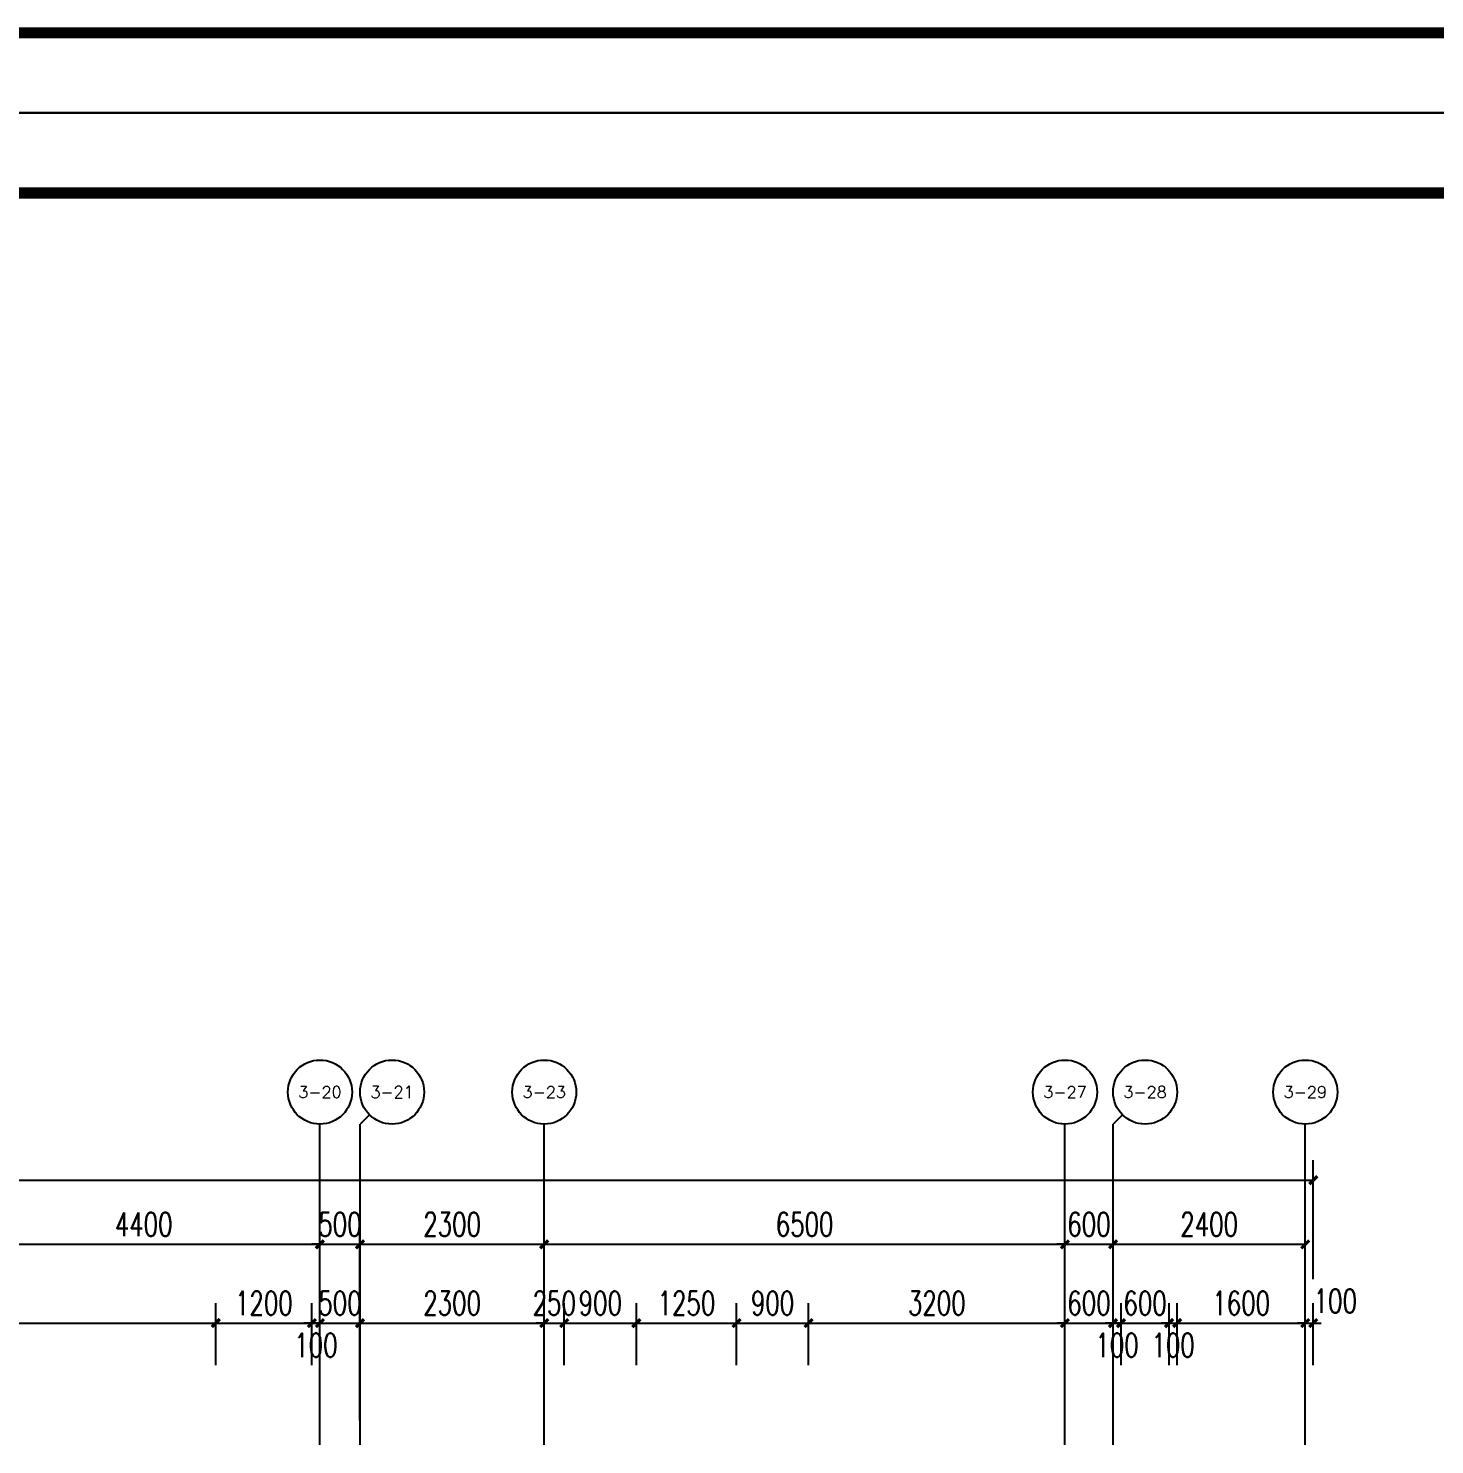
# Model space of a CAD drawing. Extents: x -59851 to 653804, y -249523 to 437614.
# Drawn here: x -12054 to 5501, y -87923 to -70249 of the extents above; entities that cross this region are included whole.
import ezdxf
from ezdxf.enums import TextEntityAlignment as Align

# ---------------------------------------------------------------- set-up
doc = ezdxf.new("R2010")
doc.units = 0
doc.header["$LTSCALE"] = 1000
doc.header["$MEASUREMENT"] = 0
for name, color, linetype in [('A-第三道尺寸线', 105, 'Continuous'), ('AXIS', 3, 'Continuous'), ('AXIS_TEXT', 7, 'Continuous'), ('LABEL_FIXBOX_PM', 7, 'Continuous'), ('LABEL_TXT_PM', 1, 'Continuous')]:
    doc.layers.add(name, color=color, linetype=linetype)
doc.styles.add('_TCH_AXIS', font='COMPLEX', dxfattribs={"bigfont": 'GBCBIG'})
doc.styles.add('_TCH_DIM_T3', font='SIMPLEX.shx', dxfattribs={"width": 0.705882, "bigfont": 'GBCBIG.shx'})
doc.styles.add('COMPLEX', font='COMPLEX')
doc.styles.add('LABEL_TXT_PM', font='pm_njadri_romans1.shx', dxfattribs={"width": 0.7, "bigfont": 'pm_njadri_hztxt.shx'})
doc.dimstyles.new('_TCH_ARCH&&100', dxfattribs={"dimtxt": 297.5, "dimasz": 100, "dimexe": 250, "dimexo": 300, "dimgap": 100, "dimtad": 1, "dimdec": 0, "dimzin": 0, "dimdsep": 46, "dimtxsty": '_TCH_DIM_T3', "dimblk": 'ARCHTICK', "dimcen": 0.09, "dimclrt": 7, "dimazin": 2, "dimtfac": 1, "dimtdec": 0, "dimtix": 1, "dimtmove": 2, "dimatfit": 3, "dimfxl": 0, "dimtolj": 1, "dimtzin": 0, "dimarcsym": 0})

# ---------------------------------------------------------------- blocks, each defined once
blk = doc.blocks.new('PMSheet_A1_20150113_5-3892016032414355901')
at = {"layer": 'LABEL_FIXBOX_PM'}
blk.add_lwpolyline([(0, 594), (841, 594), (841, 0), (0, 0)], close=True, dxfattribs=at)
at = {"layer": 'LABEL_FIXBOX_PM', "const_width": 1.4}
blk.add_lwpolyline([(831, 584), (25, 584), (25, 10), (831, 10)], close=True, dxfattribs=at)
at = {"layer": 'LABEL_TXT_PM', "style": 'LABEL_TXT_PM'}
for tag, height, width, p in [('修改图应说明理由', 4.5, 0.7, (788.35, 468.8)), ('出图章签名', 4.5, 0.7, (759.46, 338.09)), ('建设单位_U01', 4.5, 0.7, (800.9, 212.14)), ('建设单位', 4.5, 0.7, (800.9, 210.2)), ('建设单位_D01', 4.5, 0.7, (800.9, 207.4)), ('项目名称_U01', 4.5, 0.7, (800.9, 200.42)), ('项目名称', 4.5, 0.7, (800.9, 198.19)), ('项目名称_D01', 4.5, 0.7, (800.9, 195.3)), ('设计编号', 4.5, 0.6, (780.76, 187.9)), ('分项号', 4.5, 0.6, (820.26, 188)), ('项目经理', 4.5, 0.7, (780.26, 172)), ('项目经理签名', 4.5, 0.7, (810.18, 172.26)), ('审定', 4.5, 0.7, (780.26, 163.9)), ('审定签名', 4.5, 0.7, (810.18, 164.16)), ('审核', 4.5, 0.7, (780.26, 156)), ('审核签名', 4.5, 0.7, (810.18, 156.26)), ('项目负责', 4.5, 0.7, (780.26, 148)), ('项目负责签名', 4.5, 0.7, (810.18, 148.26)), ('专业负责', 4.5, 0.7, (780.26, 140)), ('专业负责签名', 4.5, 0.7, (810.18, 140.26)), ('校对', 4.5, 0.7, (780.26, 131.9)), ('校对签名', 4.5, 0.7, (810.18, 132.16)), ('设计签名', 4.5, 0.7, (810.18, 124.26)), ('设计', 4.5, 0.7, (780.26, 124)), ('绘制', 4.5, 0.7, (780.26, 115.9)), ('绘制签名', 4.5, 0.7, (810.18, 116.16)), ('方案_01', 4.5, 0.7, (780.26, 95.9)), ('方案_01签名', 4.5, 0.7, (810.18, 96.16)), ('方案_02', 4.5, 0.7, (780.26, 87.9)), ('方案_02签名', 4.5, 0.7, (810.18, 88.16)), ('方案_03', 4.5, 0.7, (780.29, 79.9)), ('方案_03签名', 4.5, 0.7, (810.2, 80.16)), ('方案_04', 4.5, 0.7, (780.26, 71.9)), ('方案_04签名', 4.5, 0.7, (810.18, 72.16)), ('图名_U02', 4.5, 0.7, (790.5, 60.2)), ('图名_U01', 4.5, 0.7, (790.5, 54.2)), ('图名', 4.5, 0.7, (790.5, 47.96)), ('图名_D01', 4.5, 0.7, (790.5, 42.4)), ('图名_D02', 4.5, 0.7, (790.5, 37)), ('图档号', 3.5, 0.7, (781.1, 20.95)), ('日期', 3.5, 0.7, (801.07, 20.95)), ('版本号', 3.5, 0.7, (820.27, 20.95)), ('图号', 3.5, 0.7, (760.97, 20.95))]:
    blk.add_attdef(tag, text='', height=height, dxfattribs=dict(at, width=width)).set_placement(p, align=Align.CENTER)
blk = doc.blocks.new('_ArchTick')
at = {"color": 0, "linetype": 'ByBlock', "const_width": 0.4}
blk.add_lwpolyline([(-0.5, -0.5), (0.5, 0.5)], dxfattribs=at)
blk = doc.blocks.new('*D1857')
at = {"layer": 'A-第三道尺寸线', "color": 0, "lineweight": -2, "transparency": 16777216}
for p, q in [((-15714, -86933), (-15714, -86156)), ((-9714, -86933), (-9714, -86156)), ((-15714, -86406), (-9714, -86406))]:
    blk.add_line(p, q, dxfattribs=at)
at = {"layer": 'Defpoints', "color": 0, "transparency": 16777216}
for p in [(-9714, -86406), (-15714, -87233), (-9714, -87233)]:
    blk.add_point(p, dxfattribs=at)
at = {"layer": 'A-第三道尺寸线', "color": 0, "lineweight": -2, "transparency": 16777216, "xscale": 100, "yscale": 100, "zscale": 100, "rotation": 180}
blk.add_blockref('_ArchTick', (-15714, -86406), dxfattribs=at)
at = {"layer": 'A-第三道尺寸线', "color": 0, "lineweight": -2, "transparency": 16777216, "xscale": 100, "yscale": 100, "zscale": 100}
blk.add_blockref('_ArchTick', (-9714, -86406), dxfattribs=at)
at = {"layer": 'A-第三道尺寸线', "color": 7, "transparency": 16777216, "insert": (-12714, -86157), "char_height": 297.5, "attachment_point": 5, "style": '_TCH_DIM_T3'}
blk.add_mtext('\\A1;6000', dxfattribs=at)
blk = doc.blocks.new('*D1858')
at = {"layer": 'A-第三道尺寸线', "color": 0, "lineweight": -2, "transparency": 16777216}
for p, q in [((-9714, -86933), (-9714, -86156)), ((-8514, -86933), (-8514, -86156)), ((-9714, -86406), (-8514, -86406))]:
    blk.add_line(p, q, dxfattribs=at)
at = {"layer": 'Defpoints', "color": 0, "transparency": 16777216}
for p in [(-8514, -86406), (-9714, -87233), (-8514, -87233)]:
    blk.add_point(p, dxfattribs=at)
at = {"layer": 'A-第三道尺寸线', "color": 0, "lineweight": -2, "transparency": 16777216, "xscale": 100, "yscale": 100, "zscale": 100, "rotation": 180}
blk.add_blockref('_ArchTick', (-9714, -86406), dxfattribs=at)
at = {"layer": 'A-第三道尺寸线', "color": 0, "lineweight": -2, "transparency": 16777216, "xscale": 100, "yscale": 100, "zscale": 100}
blk.add_blockref('_ArchTick', (-8514, -86406), dxfattribs=at)
at = {"layer": 'A-第三道尺寸线', "color": 7, "transparency": 16777216, "insert": (-9114, -86157), "char_height": 297.5, "attachment_point": 5, "style": '_TCH_DIM_T3'}
blk.add_mtext('\\A1;1200', dxfattribs=at)
blk = doc.blocks.new('*D1859')
at = {"layer": 'A-第三道尺寸线', "color": 0, "lineweight": -2, "transparency": 16777216}
for p, q in [((-8514, -86933), (-8514, -86156)), ((-8414, -86933), (-8414, -86156)), ((-8514, -86406), (-8614, -86406)), ((-8514, -86406), (-8414, -86406)), ((-8414, -86406), (-8314, -86406))]:
    blk.add_line(p, q, dxfattribs=at)
at = {"layer": 'Defpoints', "color": 0, "transparency": 16777216}
for p in [(-8414, -86406), (-8514, -87233), (-8414, -87233)]:
    blk.add_point(p, dxfattribs=at)
at = {"layer": 'A-第三道尺寸线', "color": 0, "lineweight": -2, "transparency": 16777216, "xscale": 100, "yscale": 100, "zscale": 100}
blk.add_blockref('_ArchTick', (-8514, -86406), dxfattribs=at)
at = {"layer": 'A-第三道尺寸线', "color": 0, "lineweight": -2, "transparency": 16777216, "xscale": 100, "yscale": 100, "zscale": 100, "rotation": 180}
blk.add_blockref('_ArchTick', (-8414, -86406), dxfattribs=at)
at = {"layer": 'A-第三道尺寸线', "color": 7, "transparency": 16777216, "insert": (-8464, -86681), "char_height": 297.5, "attachment_point": 5, "style": '_TCH_DIM_T3'}
blk.add_mtext('\\A1;100', dxfattribs=at)
blk = doc.blocks.new('*D1860')
at = {"layer": 'A-第三道尺寸线', "color": 0, "lineweight": -2, "transparency": 16777216}
for p, q in [((-8414, -86933), (-8414, -86156)), ((-7914, -86933), (-7914, -86156)), ((-8414, -86406), (-8514, -86406)), ((-8414, -86406), (-7914, -86406)), ((-7914, -86406), (-7814, -86406))]:
    blk.add_line(p, q, dxfattribs=at)
at = {"layer": 'Defpoints', "color": 0, "transparency": 16777216}
for p in [(-7914, -86406), (-8414, -87233), (-7914, -87233)]:
    blk.add_point(p, dxfattribs=at)
at = {"layer": 'A-第三道尺寸线', "color": 0, "lineweight": -2, "transparency": 16777216, "xscale": 100, "yscale": 100, "zscale": 100}
blk.add_blockref('_ArchTick', (-8414, -86406), dxfattribs=at)
at = {"layer": 'A-第三道尺寸线', "color": 0, "lineweight": -2, "transparency": 16777216, "xscale": 100, "yscale": 100, "zscale": 100, "rotation": 180}
blk.add_blockref('_ArchTick', (-7914, -86406), dxfattribs=at)
at = {"layer": 'A-第三道尺寸线', "color": 7, "transparency": 16777216, "insert": (-8164, -86157), "char_height": 297.5, "attachment_point": 5, "style": '_TCH_DIM_T3'}
blk.add_mtext('\\A1;500', dxfattribs=at)
blk = doc.blocks.new('*D1861')
at = {"layer": 'A-第三道尺寸线', "color": 0, "lineweight": -2, "transparency": 16777216}
for p, q in [((-7914, -86933), (-7914, -86156)), ((-5614, -86933), (-5614, -86156)), ((-7914, -86406), (-5614, -86406))]:
    blk.add_line(p, q, dxfattribs=at)
at = {"layer": 'Defpoints', "color": 0, "transparency": 16777216}
for p in [(-5614, -86406), (-7914, -87233), (-5614, -87233)]:
    blk.add_point(p, dxfattribs=at)
at = {"layer": 'A-第三道尺寸线', "color": 0, "lineweight": -2, "transparency": 16777216, "xscale": 100, "yscale": 100, "zscale": 100, "rotation": 180}
blk.add_blockref('_ArchTick', (-7914, -86406), dxfattribs=at)
at = {"layer": 'A-第三道尺寸线', "color": 0, "lineweight": -2, "transparency": 16777216, "xscale": 100, "yscale": 100, "zscale": 100}
blk.add_blockref('_ArchTick', (-5614, -86406), dxfattribs=at)
at = {"layer": 'A-第三道尺寸线', "color": 7, "transparency": 16777216, "insert": (-6764, -86157), "char_height": 297.5, "attachment_point": 5, "style": '_TCH_DIM_T3'}
blk.add_mtext('\\A1;2300', dxfattribs=at)
blk = doc.blocks.new('*D1862')
at = {"layer": 'A-第三道尺寸线', "color": 0, "lineweight": -2, "transparency": 16777216}
for p, q in [((-5614, -86933), (-5614, -86156)), ((-5364, -86933), (-5364, -86156)), ((-5614, -86406), (-5714, -86406)), ((-5614, -86406), (-5364, -86406)), ((-5364, -86406), (-5264, -86406))]:
    blk.add_line(p, q, dxfattribs=at)
at = {"layer": 'Defpoints', "color": 0, "transparency": 16777216}
for p in [(-5364, -86406), (-5614, -87233), (-5364, -87233)]:
    blk.add_point(p, dxfattribs=at)
at = {"layer": 'A-第三道尺寸线', "color": 0, "lineweight": -2, "transparency": 16777216, "xscale": 100, "yscale": 100, "zscale": 100}
blk.add_blockref('_ArchTick', (-5614, -86406), dxfattribs=at)
at = {"layer": 'A-第三道尺寸线', "color": 0, "lineweight": -2, "transparency": 16777216, "xscale": 100, "yscale": 100, "zscale": 100, "rotation": 180}
blk.add_blockref('_ArchTick', (-5364, -86406), dxfattribs=at)
at = {"layer": 'A-第三道尺寸线', "color": 7, "transparency": 16777216, "insert": (-5489, -86157), "char_height": 297.5, "attachment_point": 5, "style": '_TCH_DIM_T3'}
blk.add_mtext('\\A1;250', dxfattribs=at)
blk = doc.blocks.new('*D1863')
at = {"layer": 'A-第三道尺寸线', "color": 0, "lineweight": -2, "transparency": 16777216}
for p, q in [((-5364, -86933), (-5364, -86156)), ((-4464, -86933), (-4464, -86156)), ((-5364, -86406), (-4464, -86406))]:
    blk.add_line(p, q, dxfattribs=at)
at = {"layer": 'Defpoints', "color": 0, "transparency": 16777216}
for p in [(-4464, -86406), (-5364, -87233), (-4464, -87233)]:
    blk.add_point(p, dxfattribs=at)
at = {"layer": 'A-第三道尺寸线', "color": 0, "lineweight": -2, "transparency": 16777216, "xscale": 100, "yscale": 100, "zscale": 100, "rotation": 180}
blk.add_blockref('_ArchTick', (-5364, -86406), dxfattribs=at)
at = {"layer": 'A-第三道尺寸线', "color": 0, "lineweight": -2, "transparency": 16777216, "xscale": 100, "yscale": 100, "zscale": 100}
blk.add_blockref('_ArchTick', (-4464, -86406), dxfattribs=at)
at = {"layer": 'A-第三道尺寸线', "color": 7, "transparency": 16777216, "insert": (-4914, -86157), "char_height": 297.5, "attachment_point": 5, "style": '_TCH_DIM_T3'}
blk.add_mtext('\\A1;900', dxfattribs=at)
blk = doc.blocks.new('*D1864')
at = {"layer": 'A-第三道尺寸线', "color": 0, "lineweight": -2, "transparency": 16777216}
for p, q in [((-4464, -86933), (-4464, -86156)), ((-3214, -86933), (-3214, -86156)), ((-4464, -86406), (-3214, -86406))]:
    blk.add_line(p, q, dxfattribs=at)
at = {"layer": 'Defpoints', "color": 0, "transparency": 16777216}
for p in [(-3214, -86406), (-4464, -87233), (-3214, -87233)]:
    blk.add_point(p, dxfattribs=at)
at = {"layer": 'A-第三道尺寸线', "color": 0, "lineweight": -2, "transparency": 16777216, "xscale": 100, "yscale": 100, "zscale": 100, "rotation": 180}
blk.add_blockref('_ArchTick', (-4464, -86406), dxfattribs=at)
at = {"layer": 'A-第三道尺寸线', "color": 0, "lineweight": -2, "transparency": 16777216, "xscale": 100, "yscale": 100, "zscale": 100}
blk.add_blockref('_ArchTick', (-3214, -86406), dxfattribs=at)
at = {"layer": 'A-第三道尺寸线', "color": 7, "transparency": 16777216, "insert": (-3839, -86157), "char_height": 297.5, "attachment_point": 5, "style": '_TCH_DIM_T3'}
blk.add_mtext('\\A1;1250', dxfattribs=at)
blk = doc.blocks.new('*D1865')
at = {"layer": 'A-第三道尺寸线', "color": 0, "lineweight": -2, "transparency": 16777216}
for p, q in [((-3214, -86933), (-3214, -86156)), ((-2314, -86933), (-2314, -86156)), ((-3214, -86406), (-2314, -86406))]:
    blk.add_line(p, q, dxfattribs=at)
at = {"layer": 'Defpoints', "color": 0, "transparency": 16777216}
for p in [(-2314, -86406), (-3214, -87233), (-2314, -87233)]:
    blk.add_point(p, dxfattribs=at)
at = {"layer": 'A-第三道尺寸线', "color": 0, "lineweight": -2, "transparency": 16777216, "xscale": 100, "yscale": 100, "zscale": 100, "rotation": 180}
blk.add_blockref('_ArchTick', (-3214, -86406), dxfattribs=at)
at = {"layer": 'A-第三道尺寸线', "color": 0, "lineweight": -2, "transparency": 16777216, "xscale": 100, "yscale": 100, "zscale": 100}
blk.add_blockref('_ArchTick', (-2314, -86406), dxfattribs=at)
at = {"layer": 'A-第三道尺寸线', "color": 7, "transparency": 16777216, "insert": (-2764, -86157), "char_height": 297.5, "attachment_point": 5, "style": '_TCH_DIM_T3'}
blk.add_mtext('\\A1;900', dxfattribs=at)
blk = doc.blocks.new('*D1866')
at = {"layer": 'A-第三道尺寸线', "color": 0, "lineweight": -2, "transparency": 16777216}
for p, q in [((-2314, -86933), (-2314, -86156)), ((886, -86933), (886, -86156)), ((-2314, -86406), (886, -86406))]:
    blk.add_line(p, q, dxfattribs=at)
at = {"layer": 'Defpoints', "color": 0, "transparency": 16777216}
for p in [(886, -86406), (-2314, -87233), (886, -87233)]:
    blk.add_point(p, dxfattribs=at)
at = {"layer": 'A-第三道尺寸线', "color": 0, "lineweight": -2, "transparency": 16777216, "xscale": 100, "yscale": 100, "zscale": 100, "rotation": 180}
blk.add_blockref('_ArchTick', (-2314, -86406), dxfattribs=at)
at = {"layer": 'A-第三道尺寸线', "color": 0, "lineweight": -2, "transparency": 16777216, "xscale": 100, "yscale": 100, "zscale": 100}
blk.add_blockref('_ArchTick', (886, -86406), dxfattribs=at)
at = {"layer": 'A-第三道尺寸线', "color": 7, "transparency": 16777216, "insert": (-714, -86157), "char_height": 297.5, "attachment_point": 5, "style": '_TCH_DIM_T3'}
blk.add_mtext('\\A1;3200', dxfattribs=at)
blk = doc.blocks.new('*D1867')
at = {"layer": 'A-第三道尺寸线', "color": 0, "lineweight": -2, "transparency": 16777216}
for p, q in [((886, -86933), (886, -86156)), ((1486, -86933), (1486, -86156)), ((886, -86406), (786, -86406)), ((886, -86406), (1486, -86406)), ((1486, -86406), (1586, -86406))]:
    blk.add_line(p, q, dxfattribs=at)
at = {"layer": 'Defpoints', "color": 0, "transparency": 16777216}
for p in [(1486, -86406), (886, -87233), (1486, -87233)]:
    blk.add_point(p, dxfattribs=at)
at = {"layer": 'A-第三道尺寸线', "color": 0, "lineweight": -2, "transparency": 16777216, "xscale": 100, "yscale": 100, "zscale": 100}
blk.add_blockref('_ArchTick', (886, -86406), dxfattribs=at)
at = {"layer": 'A-第三道尺寸线', "color": 0, "lineweight": -2, "transparency": 16777216, "xscale": 100, "yscale": 100, "zscale": 100, "rotation": 180}
blk.add_blockref('_ArchTick', (1486, -86406), dxfattribs=at)
at = {"layer": 'A-第三道尺寸线', "color": 7, "transparency": 16777216, "insert": (1186, -86157), "char_height": 297.5, "attachment_point": 5, "style": '_TCH_DIM_T3'}
blk.add_mtext('\\A1;600', dxfattribs=at)
blk = doc.blocks.new('*D1868')
at = {"layer": 'A-第三道尺寸线', "color": 0, "lineweight": -2, "transparency": 16777216}
for p, q in [((1486, -86933), (1486, -86156)), ((1586, -86933), (1586, -86156)), ((1486, -86406), (1386, -86406)), ((1486, -86406), (1586, -86406)), ((1586, -86406), (1686, -86406))]:
    blk.add_line(p, q, dxfattribs=at)
at = {"layer": 'Defpoints', "color": 0, "transparency": 16777216}
for p in [(1586, -86406), (1486, -87233), (1586, -87233)]:
    blk.add_point(p, dxfattribs=at)
at = {"layer": 'A-第三道尺寸线', "color": 0, "lineweight": -2, "transparency": 16777216, "xscale": 100, "yscale": 100, "zscale": 100}
blk.add_blockref('_ArchTick', (1486, -86406), dxfattribs=at)
at = {"layer": 'A-第三道尺寸线', "color": 0, "lineweight": -2, "transparency": 16777216, "xscale": 100, "yscale": 100, "zscale": 100, "rotation": 180}
blk.add_blockref('_ArchTick', (1586, -86406), dxfattribs=at)
at = {"layer": 'A-第三道尺寸线', "color": 7, "transparency": 16777216, "insert": (1536, -86681), "char_height": 297.5, "attachment_point": 5, "style": '_TCH_DIM_T3'}
blk.add_mtext('\\A1;100', dxfattribs=at)
blk = doc.blocks.new('*D1869')
at = {"layer": 'A-第三道尺寸线', "color": 0, "lineweight": -2, "transparency": 16777216}
for p, q in [((1586, -86933), (1586, -86156)), ((2186, -86933), (2186, -86156)), ((1586, -86406), (1486, -86406)), ((1586, -86406), (2186, -86406)), ((2186, -86406), (2286, -86406))]:
    blk.add_line(p, q, dxfattribs=at)
at = {"layer": 'Defpoints', "color": 0, "transparency": 16777216}
for p in [(2186, -86406), (1586, -87233), (2186, -87233)]:
    blk.add_point(p, dxfattribs=at)
at = {"layer": 'A-第三道尺寸线', "color": 0, "lineweight": -2, "transparency": 16777216, "xscale": 100, "yscale": 100, "zscale": 100}
blk.add_blockref('_ArchTick', (1586, -86406), dxfattribs=at)
at = {"layer": 'A-第三道尺寸线', "color": 0, "lineweight": -2, "transparency": 16777216, "xscale": 100, "yscale": 100, "zscale": 100, "rotation": 180}
blk.add_blockref('_ArchTick', (2186, -86406), dxfattribs=at)
at = {"layer": 'A-第三道尺寸线', "color": 7, "transparency": 16777216, "insert": (1886, -86157), "char_height": 297.5, "attachment_point": 5, "style": '_TCH_DIM_T3'}
blk.add_mtext('\\A1;600', dxfattribs=at)
blk = doc.blocks.new('*D1870')
at = {"layer": 'A-第三道尺寸线', "color": 0, "lineweight": -2, "transparency": 16777216}
for p, q in [((2186, -86933), (2186, -86156)), ((2286, -86933), (2286, -86156)), ((2186, -86406), (2086, -86406)), ((2186, -86406), (2286, -86406)), ((2286, -86406), (2386, -86406))]:
    blk.add_line(p, q, dxfattribs=at)
at = {"layer": 'Defpoints', "color": 0, "transparency": 16777216}
for p in [(2286, -86406), (2186, -87233), (2286, -87233)]:
    blk.add_point(p, dxfattribs=at)
at = {"layer": 'A-第三道尺寸线', "color": 0, "lineweight": -2, "transparency": 16777216, "xscale": 100, "yscale": 100, "zscale": 100}
blk.add_blockref('_ArchTick', (2186, -86406), dxfattribs=at)
at = {"layer": 'A-第三道尺寸线', "color": 0, "lineweight": -2, "transparency": 16777216, "xscale": 100, "yscale": 100, "zscale": 100, "rotation": 180}
blk.add_blockref('_ArchTick', (2286, -86406), dxfattribs=at)
at = {"layer": 'A-第三道尺寸线', "color": 7, "transparency": 16777216, "insert": (2236, -86681), "char_height": 297.5, "attachment_point": 5, "style": '_TCH_DIM_T3'}
blk.add_mtext('\\A1;100', dxfattribs=at)
blk = doc.blocks.new('*D1871')
at = {"layer": 'A-第三道尺寸线', "color": 0, "lineweight": -2, "transparency": 16777216}
for p, q in [((2286, -86933), (2286, -86156)), ((3886, -86933), (3886, -86156)), ((2286, -86406), (3886, -86406))]:
    blk.add_line(p, q, dxfattribs=at)
at = {"layer": 'Defpoints', "color": 0, "transparency": 16777216}
for p in [(3886, -86406), (2286, -87233), (3886, -87233)]:
    blk.add_point(p, dxfattribs=at)
at = {"layer": 'A-第三道尺寸线', "color": 0, "lineweight": -2, "transparency": 16777216, "xscale": 100, "yscale": 100, "zscale": 100, "rotation": 180}
blk.add_blockref('_ArchTick', (2286, -86406), dxfattribs=at)
at = {"layer": 'A-第三道尺寸线', "color": 0, "lineweight": -2, "transparency": 16777216, "xscale": 100, "yscale": 100, "zscale": 100}
blk.add_blockref('_ArchTick', (3886, -86406), dxfattribs=at)
at = {"layer": 'A-第三道尺寸线', "color": 7, "transparency": 16777216, "insert": (3086, -86157), "char_height": 297.5, "attachment_point": 5, "style": '_TCH_DIM_T3'}
blk.add_mtext('\\A1;1600', dxfattribs=at)
blk = doc.blocks.new('*D1872')
at = {"layer": 'A-第三道尺寸线', "color": 0, "lineweight": -2, "transparency": 16777216}
for p, q in [((3886, -86933), (3886, -86156)), ((3986, -86933), (3986, -86156)), ((3886, -86406), (3786, -86406)), ((3886, -86406), (3986, -86406)), ((3986, -86406), (4086, -86406))]:
    blk.add_line(p, q, dxfattribs=at)
at = {"layer": 'Defpoints', "color": 0, "transparency": 16777216}
for p in [(3986, -86406), (3886, -87233), (3986, -87233)]:
    blk.add_point(p, dxfattribs=at)
at = {"layer": 'A-第三道尺寸线', "color": 0, "lineweight": -2, "transparency": 16777216, "xscale": 100, "yscale": 100, "zscale": 100}
blk.add_blockref('_ArchTick', (3886, -86406), dxfattribs=at)
at = {"layer": 'A-第三道尺寸线', "color": 0, "lineweight": -2, "transparency": 16777216, "xscale": 100, "yscale": 100, "zscale": 100, "rotation": 180}
blk.add_blockref('_ArchTick', (3986, -86406), dxfattribs=at)
at = {"layer": 'A-第三道尺寸线', "color": 7, "transparency": 16777216, "insert": (4261, -86131), "char_height": 297.5, "attachment_point": 5, "style": '_TCH_DIM_T3'}
blk.add_mtext('\\A1;100', dxfattribs=at)
blk = doc.blocks.new('*D3158')
at = {"layer": 'AXIS', "color": 0, "lineweight": -2, "transparency": 16777216}
for p, q in [((-12814, -87623), (-12814, -85173)), ((-8414, -87623), (-8414, -85173)), ((-12814, -85423), (-8414, -85423))]:
    blk.add_line(p, q, dxfattribs=at)
at = {"layer": 'Defpoints', "color": 0, "transparency": 16777216}
for p in [(-8414, -85423), (-12814, -87923), (-8414, -87923)]:
    blk.add_point(p, dxfattribs=at)
at = {"layer": 'AXIS', "color": 0, "lineweight": -2, "transparency": 16777216, "xscale": 100, "yscale": 100, "zscale": 100, "rotation": 180}
blk.add_blockref('_ArchTick', (-12814, -85423), dxfattribs=at)
at = {"layer": 'AXIS', "color": 0, "lineweight": -2, "transparency": 16777216, "xscale": 100, "yscale": 100, "zscale": 100}
blk.add_blockref('_ArchTick', (-8414, -85423), dxfattribs=at)
at = {"layer": 'AXIS', "color": 7, "transparency": 16777216, "insert": (-10614, -85174), "char_height": 297.5, "attachment_point": 5, "style": '_TCH_DIM_T3'}
blk.add_mtext('\\A1;4400', dxfattribs=at)
blk = doc.blocks.new('*D3159')
at = {"layer": 'AXIS', "color": 0, "lineweight": -2, "transparency": 16777216}
for p, q in [((-8414, -87623), (-8414, -85173)), ((-7914, -87623), (-7914, -85173)), ((-8414, -85423), (-8514, -85423)), ((-8414, -85423), (-7914, -85423)), ((-7914, -85423), (-7814, -85423))]:
    blk.add_line(p, q, dxfattribs=at)
at = {"layer": 'Defpoints', "color": 0, "transparency": 16777216}
for p in [(-7914, -85423), (-8414, -87923), (-7914, -87923)]:
    blk.add_point(p, dxfattribs=at)
at = {"layer": 'AXIS', "color": 0, "lineweight": -2, "transparency": 16777216, "xscale": 100, "yscale": 100, "zscale": 100}
blk.add_blockref('_ArchTick', (-8414, -85423), dxfattribs=at)
at = {"layer": 'AXIS', "color": 0, "lineweight": -2, "transparency": 16777216, "xscale": 100, "yscale": 100, "zscale": 100, "rotation": 180}
blk.add_blockref('_ArchTick', (-7914, -85423), dxfattribs=at)
at = {"layer": 'AXIS', "color": 7, "transparency": 16777216, "insert": (-8164, -85174), "char_height": 297.5, "attachment_point": 5, "style": '_TCH_DIM_T3'}
blk.add_mtext('\\A1;500', dxfattribs=at)
blk = doc.blocks.new('*D3160')
at = {"layer": 'AXIS', "color": 0, "lineweight": -2, "transparency": 16777216}
for p, q in [((-7914, -87623), (-7914, -85173)), ((-5614, -87623), (-5614, -85173)), ((-7914, -85423), (-5614, -85423))]:
    blk.add_line(p, q, dxfattribs=at)
at = {"layer": 'Defpoints', "color": 0, "transparency": 16777216}
for p in [(-5614, -85423), (-7914, -87923), (-5614, -87923)]:
    blk.add_point(p, dxfattribs=at)
at = {"layer": 'AXIS', "color": 0, "lineweight": -2, "transparency": 16777216, "xscale": 100, "yscale": 100, "zscale": 100, "rotation": 180}
blk.add_blockref('_ArchTick', (-7914, -85423), dxfattribs=at)
at = {"layer": 'AXIS', "color": 0, "lineweight": -2, "transparency": 16777216, "xscale": 100, "yscale": 100, "zscale": 100}
blk.add_blockref('_ArchTick', (-5614, -85423), dxfattribs=at)
at = {"layer": 'AXIS', "color": 7, "transparency": 16777216, "insert": (-6764, -85174), "char_height": 297.5, "attachment_point": 5, "style": '_TCH_DIM_T3'}
blk.add_mtext('\\A1;2300', dxfattribs=at)
blk = doc.blocks.new('*D3161')
at = {"layer": 'AXIS', "color": 0, "lineweight": -2, "transparency": 16777216}
for p, q in [((-5614, -87623), (-5614, -85173)), ((886, -87623), (886, -85173)), ((-5614, -85423), (886, -85423))]:
    blk.add_line(p, q, dxfattribs=at)
at = {"layer": 'Defpoints', "color": 0, "transparency": 16777216}
for p in [(886, -85423), (-5614, -87923), (886, -87923)]:
    blk.add_point(p, dxfattribs=at)
at = {"layer": 'AXIS', "color": 0, "lineweight": -2, "transparency": 16777216, "xscale": 100, "yscale": 100, "zscale": 100, "rotation": 180}
blk.add_blockref('_ArchTick', (-5614, -85423), dxfattribs=at)
at = {"layer": 'AXIS', "color": 0, "lineweight": -2, "transparency": 16777216, "xscale": 100, "yscale": 100, "zscale": 100}
blk.add_blockref('_ArchTick', (886, -85423), dxfattribs=at)
at = {"layer": 'AXIS', "color": 7, "transparency": 16777216, "insert": (-2364, -85174), "char_height": 297.5, "attachment_point": 5, "style": '_TCH_DIM_T3'}
blk.add_mtext('\\A1;6500', dxfattribs=at)
blk = doc.blocks.new('*D3162')
at = {"layer": 'AXIS', "color": 0, "lineweight": -2, "transparency": 16777216}
for p, q in [((886, -87623), (886, -85173)), ((1486, -87623), (1486, -85173)), ((886, -85423), (786, -85423)), ((886, -85423), (1486, -85423)), ((1486, -85423), (1586, -85423))]:
    blk.add_line(p, q, dxfattribs=at)
at = {"layer": 'Defpoints', "color": 0, "transparency": 16777216}
for p in [(1486, -85423), (886, -87923), (1486, -87923)]:
    blk.add_point(p, dxfattribs=at)
at = {"layer": 'AXIS', "color": 0, "lineweight": -2, "transparency": 16777216, "xscale": 100, "yscale": 100, "zscale": 100}
blk.add_blockref('_ArchTick', (886, -85423), dxfattribs=at)
at = {"layer": 'AXIS', "color": 0, "lineweight": -2, "transparency": 16777216, "xscale": 100, "yscale": 100, "zscale": 100, "rotation": 180}
blk.add_blockref('_ArchTick', (1486, -85423), dxfattribs=at)
at = {"layer": 'AXIS', "color": 7, "transparency": 16777216, "insert": (1186, -85174), "char_height": 297.5, "attachment_point": 5, "style": '_TCH_DIM_T3'}
blk.add_mtext('\\A1;600', dxfattribs=at)
blk = doc.blocks.new('*D3163')
at = {"layer": 'AXIS', "color": 0, "lineweight": -2, "transparency": 16777216}
for p, q in [((1486, -87623), (1486, -85173)), ((3886, -87623), (3886, -85173)), ((1486, -85423), (3886, -85423))]:
    blk.add_line(p, q, dxfattribs=at)
at = {"layer": 'Defpoints', "color": 0, "transparency": 16777216}
for p in [(3886, -85423), (1486, -87923), (3886, -87923)]:
    blk.add_point(p, dxfattribs=at)
at = {"layer": 'AXIS', "color": 0, "lineweight": -2, "transparency": 16777216, "xscale": 100, "yscale": 100, "zscale": 100, "rotation": 180}
blk.add_blockref('_ArchTick', (1486, -85423), dxfattribs=at)
at = {"layer": 'AXIS', "color": 0, "lineweight": -2, "transparency": 16777216, "xscale": 100, "yscale": 100, "zscale": 100}
blk.add_blockref('_ArchTick', (3886, -85423), dxfattribs=at)
at = {"layer": 'AXIS', "color": 7, "transparency": 16777216, "insert": (2686, -85174), "char_height": 297.5, "attachment_point": 5, "style": '_TCH_DIM_T3'}
blk.add_mtext('\\A1;2400', dxfattribs=at)
blk = doc.blocks.new('*D3164')
at = {"layer": 'AXIS', "color": 0, "lineweight": -2, "transparency": 16777216}
for p, q in [((-30614, -85856), (-30614, -84373)), ((3986, -85856), (3986, -84373)), ((-30614, -84623), (3986, -84623))]:
    blk.add_line(p, q, dxfattribs=at)
at = {"layer": 'Defpoints', "color": 0, "transparency": 16777216}
for p in [(3986, -84623), (-30614, -86156), (3986, -86156)]:
    blk.add_point(p, dxfattribs=at)
at = {"layer": 'AXIS', "color": 0, "lineweight": -2, "transparency": 16777216, "xscale": 100, "yscale": 100, "zscale": 100, "rotation": 180}
blk.add_blockref('_ArchTick', (-30614, -84623), dxfattribs=at)
at = {"layer": 'AXIS', "color": 0, "lineweight": -2, "transparency": 16777216, "xscale": 100, "yscale": 100, "zscale": 100}
blk.add_blockref('_ArchTick', (3986, -84623), dxfattribs=at)
at = {"layer": 'AXIS', "color": 7, "transparency": 16777216, "insert": (-13314, -84374), "char_height": 297.5, "attachment_point": 5, "style": '_TCH_DIM_T3'}
blk.add_mtext('\\A1;34600', dxfattribs=at)
blk = doc.blocks.new('_AXISO')
blk.add_circle((0, 0), 0.5)
at = {"layer": 'AXIS_TEXT', "style": 'COMPLEX', "width": 1.041667}
blk.add_attdef('A', text='', height=0.56, dxfattribs=at).set_placement((-0.25, -0.28), (0.25, -0.28), align=Align.FIT)

msp = doc.modelspace()

# ---------------------------------------------------------------- linework, layer by layer
at = {"layer": 'AXIS'}
for p, q in [((-8413.7, -87923.1), (-8413.7, -83923.1)), ((-7796.6, -83806), (-7913.7, -83923.1)), ((-7913.7, -87923.1), (-7913.7, -83923.1)), ((-5613.7, -87923.1), (-5613.7, -83923.1)), ((886.3, -87923.1), (886.3, -83923.1)), ((1603.4, -83806), (1486.3, -83923.1)), ((1486.3, -87923.1), (1486.3, -83923.1)), ((3886.3, -87923.1), (3886.3, -83923.1))]:
    msp.add_line(p, q, dxfattribs=at)

# ---------------------------------------------------------------- block references
at = {"xscale": 100, "yscale": 100, "zscale": 100}
for p in [(-59833.4, -71305.4), (-59833.4, -130705.4)]:
    msp.add_blockref('PMSheet_A1_20150113_5-3892016032414355901', p, dxfattribs=at)
at = {"layer": 'AXIS'}
ref = msp.add_blockref('_AXISO', (-8413.7, -83523.1), dxfattribs=dict(at, xscale=800, yscale=800, zscale=800))
ref.add_attrib('A', '3-20', dxfattribs={"layer": 'AXIS_TEXT', "height": 143.86, "style": '_TCH_AXIS'}).set_placement((-8684.3, -83595), (-8143.1, -83595), align=Align.FIT)
ref = msp.add_blockref('_AXISO', (-7513.7, -83523.1), dxfattribs=dict(at, xscale=800, yscale=800, zscale=800))
ref.add_attrib('A', '3-21', dxfattribs={"layer": 'AXIS_TEXT', "height": 152.88, "style": '_TCH_AXIS'}).set_placement((-7783.1, -83599.6), (-7244.4, -83599.6), align=Align.FIT)
ref = msp.add_blockref('_AXISO', (-5613.7, -83523.1), dxfattribs=dict(at, xscale=800, yscale=800, zscale=800))
ref.add_attrib('A', '3-23', dxfattribs={"layer": 'AXIS_TEXT', "height": 143.86, "style": '_TCH_AXIS'}).set_placement((-5884.3, -83595), (-5343.1, -83595), align=Align.FIT)
ref = msp.add_blockref('_AXISO', (886.3, -83523.1), dxfattribs=dict(at, xscale=800, yscale=800, zscale=800))
ref.add_attrib('A', '3-27', dxfattribs={"layer": 'AXIS_TEXT', "height": 143.86, "style": '_TCH_AXIS'}).set_placement((615.7, -83595), (1156.9, -83595), align=Align.FIT)
ref = msp.add_blockref('_AXISO', (1886.3, -83523.1), dxfattribs=dict(at, xscale=800, yscale=800, zscale=800))
ref.add_attrib('A', '3-28', dxfattribs={"layer": 'AXIS_TEXT', "height": 143.86, "style": '_TCH_AXIS'}).set_placement((1615.7, -83595), (2156.9, -83595), align=Align.FIT)
ref = msp.add_blockref('_AXISO', (3886.3, -83523.1), dxfattribs=dict(at, xscale=800, yscale=800, zscale=800))
ref.add_attrib('A', '3-29', dxfattribs={"layer": 'AXIS_TEXT', "height": 143.86, "style": '_TCH_AXIS'}).set_placement((3615.7, -83595), (4156.9, -83595), align=Align.FIT)

# ---------------------------------------------------------------- dimensions: what is measured, and where the dimension line sits
at = {"layer": 'A-第三道尺寸线'}
for p1, p2, picture, middle in [((-15713.7, -87233.1), (-9713.7, -87233.1), '*D1857', (-12713.7, -86157.2)), ((-9713.7, -87233.1), (-8513.7, -87233.1), '*D1858', (-9113.7, -86157.2)), ((-8413.7, -87233.1), (-7913.7, -87233.1), '*D1860', (-8163.7, -86157.2)), ((-7913.7, -87233.1), (-5613.7, -87233.1), '*D1861', (-6763.7, -86157.2)), ((-5613.7, -87233.1), (-5363.7, -87233.1), '*D1862', (-5488.7, -86157.2)), ((-5363.7, -87233.1), (-4463.7, -87233.1), '*D1863', (-4913.7, -86157.2)), ((-4463.7, -87233.1), (-3213.7, -87233.1), '*D1864', (-3838.7, -86157.2)), ((-3213.7, -87233.1), (-2313.7, -87233.1), '*D1865', (-2763.7, -86157.2)), ((-2313.7, -87233.1), (886.3, -87233.1), '*D1866', (-713.7, -86157.2)), ((886.3, -87233.1), (1486.3, -87233.1), '*D1867', (1186.3, -86157.2)), ((1586.3, -87233.1), (2186.3, -87233.1), '*D1869', (1886.3, -86157.2)), ((2286.3, -87233.1), (3886.3, -87233.1), '*D1871', (3086.3, -86157.2))]:
    dim = msp.add_aligned_dim(p1=p1, p2=p2, distance=827.2, dimstyle='_TCH_ARCH&&100', dxfattribs=at)
    dim.commit()
    dim.dimension.update_dxf_attribs({"geometry": picture, "text_midpoint": middle})
for base, p1, p2, picture, middle in [((3986.3, -86405.9), (3886.3, -87233.1), (3986.3, -87233.1), '*D1872', (4261.3, -86130.9)), ((-8413.7, -86405.9), (-8513.7, -87233.1), (-8413.7, -87233.1), '*D1859', (-8463.7, -86680.9)), ((1586.3, -86405.9), (1486.3, -87233.1), (1586.3, -87233.1), '*D1868', (1536.3, -86680.9)), ((2286.3, -86405.9), (2186.3, -87233.1), (2286.3, -87233.1), '*D1870', (2236.3, -86680.9))]:
    dim = msp.add_linear_dim(base=base, p1=p1, p2=p2, angle=0, dimstyle='_TCH_ARCH&&100', dxfattribs=at)
    dim.commit()
    dim.dimension.update_dxf_attribs({"geometry": picture, "text_midpoint": middle, "dimtype": 161})
at = {"layer": 'AXIS'}
for p1, p2, distance, picture, middle in [((-30613.7, -86155.9), (3986.3, -86155.9), 1532.8, '*D3164', (-13313.7, -84374.4)), ((-12813.7, -87923.1), (-8413.7, -87923.1), 2500, '*D3158', (-10613.7, -85174.4)), ((-8413.7, -87923.1), (-7913.7, -87923.1), 2500, '*D3159', (-8163.7, -85174.4)), ((-7913.7, -87923.1), (-5613.7, -87923.1), 2500, '*D3160', (-6763.7, -85174.4)), ((-5613.7, -87923.1), (886.3, -87923.1), 2500, '*D3161', (-2363.7, -85174.4)), ((886.3, -87923.1), (1486.3, -87923.1), 2500, '*D3162', (1186.3, -85174.4)), ((1486.3, -87923.1), (3886.3, -87923.1), 2500, '*D3163', (2686.3, -85174.4))]:
    dim = msp.add_aligned_dim(p1=p1, p2=p2, distance=distance, dimstyle='_TCH_ARCH&&100', dxfattribs=at)
    dim.commit()
    dim.dimension.update_dxf_attribs({"geometry": picture, "text_midpoint": middle})

doc.saveas('drawing.dxf')
